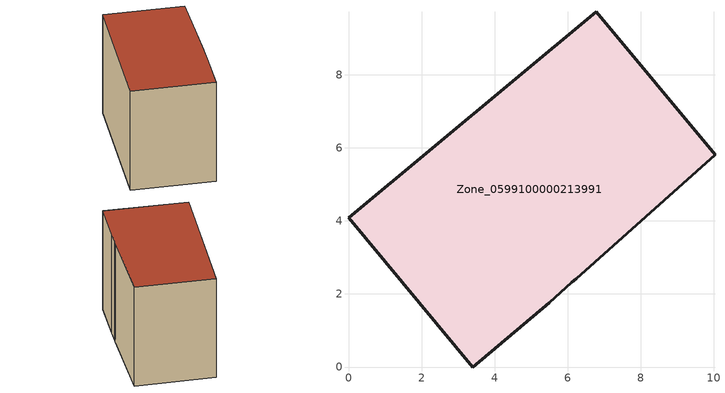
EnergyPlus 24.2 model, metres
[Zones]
Zone_0599100000213991
 floor ground (C_G): 6.12,2.32 5.49,1.76 3.4,0 0,4.09 6.78,9.72 10.03,5.82 6.23,2.42 z0
 wall outside (C_F): 10.03,5.82 6.78,9.72 0,4.09 3.4,0 5.49,1.76 6.12,2.32 6.23,2.42 10.03,5.82 z0:7.14
 roof outside (C_R): 5.49,1.76 6.12,2.32 6.23,2.42 10.03,5.82 6.78,9.72 0,4.09 3.4,0 z7.14
[BUILDING]
Pand.0599100000213991: North Axis=0; Terrain=City; Loads Convergence Tolerance Value=0.04; Temperature Convergence Tolerance Value=0.4; Solar Distribution=FullExterior; Maximum Number of Warmup Days=25; Minimum Number of Warmup Days=1
[Site:Location]
Rotterdam.The.Hague.AP_ZH_NLD Design_Conditions: Latitude=51.96; Longitude=4.45; Time Zone=1; Elevation=-4.5
[SITE:GROUNDTEMPERATURE:BUILDINGSURFACE]
18, 18, 18, 18, 18, 18, 18, 18, 18, 18, 18, 18
[MATERIAL] Thermal Absorptance=0.9; Solar Absorptance=0.7; Visible Absorptance=0.7
Name | Roughness | Thickness | Conductivity | Density | Specific Heat
G.TC.1946 | MediumSmooth | 0.15 | 1 | 540 | 1210
F.TC.1946 | Rough | 0.3 | 0.857143 | 1920 | 840
R.TC.1946 | MediumRough | 0.2 | 0.909091 | 1500 | 1000
[CONSTRUCTION]
C_G: G.TC.1946
C_F: F.TC.1946
C_R: R.TC.1946
[ZONE]
Zone_0599100000213991: Type=1; Multiplier=1; Ceiling Height=Autocalculate; Volume=Autocalculate; Floor Area=autocalculate; Part of Total Floor Area=Yes
[ZONEINFILTRATION:DESIGNFLOWRATE]
Infil_Zone_0599100000213991: Zone or ZoneList or Space or SpaceList=Zone_0599100000213991; Schedule=AlwaysOn; Design Flow Rate Calculation Method=Flow/Area; Flow Rate per Floor Area=0.003; Constant Term Coefficient=1; Temperature Term Coefficient=0; Velocity Term Coefficient=0; Velocity Squared Term Coefficient=0
[HVACTEMPLATE:ZONE:IDEALLOADSAIRSYSTEM]
Zone_0599100000213991: Maximum Heating Supply Air Temperature=50; Minimum Cooling Supply Air Temperature=13; Maximum Heating Supply Air Humidity Ratio=0.0156; Minimum Cooling Supply Air Humidity Ratio=0.0077; Heating Limit=NoLimit; Cooling Limit=NoLimit; Dehumidification Control Type=ConstantSensibleHeatRatio; Cooling Sensible Heat Ratio=0.7; Dehumidification Setpoint=60; Humidification Control Type=None; Humidification Setpoint=30; Outdoor Air Method=None; Outdoor Air Flow Rate per Person=0.00944; Outdoor Air Flow Rate per Zone Floor Area=0; Outdoor Air Flow Rate per Zone=0; Demand Controlled Ventilation Type=None; Outdoor Air Economizer Type=NoEconomizer; Heat Recovery Type=None; Sensible Heat Recovery Effectiveness=0.7; Latent Heat Recovery Effectiveness=0.65
[ZONECONTROL:THERMOSTAT]
ThermostatControl_Zone_0599100000213991: Zone or ZoneList=Zone_0599100000213991; Control Type Schedule=DualSetpointControlType; Control 1=Thermostat_Zone_0599100000213991; Temperature Difference Between Cutout And Setpoint=0
[THERMOSTATSETPOINT:DUALSETPOINT]
Thermostat_Zone_0599100000213991: Heating Setpoint Temperature Schedule=HeatingSetpoint_Zone_0599100000213991; Cooling Setpoint Temperature Schedule=CoolingSetpoint_Zone_0599100000213991
[SCHEDULE:COMPACT]
HeatingSetpoint_Zone_0599100000213991: Through: 12/31, For: AllDays, Until: 24:00, 21
CoolingSetpoint_Zone_0599100000213991: Through: 12/31, For: AllDays, Until: 24:00, 24
DualSetpointControlType: Through: 12/31, For: AllDays, Until: 24:00, 4
AlwaysOn: Through: 12/31, For: AllDays, Until: 24:00, 1
